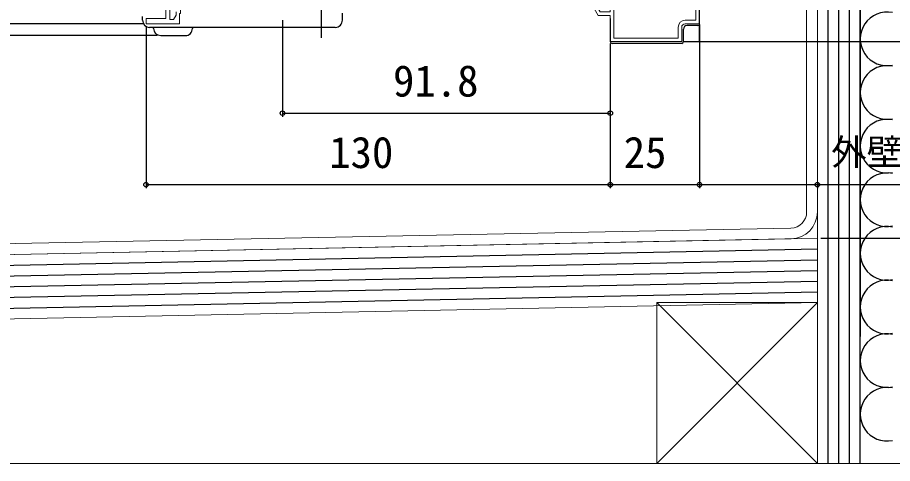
# Model space of a CAD drawing. Units: millimetres, scale not verified. Extents: x -525 to 525, y -783 to 779.
# Drawn here: x -280 to -35, y -167.4 to -42.7 of the extents above; entities that cross this region are included whole.
import ezdxf
from ezdxf.enums import TextEntityAlignment as Align

# ---------------------------------------------------------------- set-up
doc = ezdxf.new("R2010")
doc.units = ezdxf.units.MM
doc.header["$LTSCALE"] = 4
doc.layers.add('0-2_YKK_11', color=7, linetype='Continuous', lineweight=18)
doc.layers.add('0-A_YSS_KE', color=3, linetype='Continuous', lineweight=18)
for name, color, linetype in [('0-4_YKK_12', 2, 'Continuous'), ('0-5_YKK_13', 4, 'Continuous'), ('0-7_YKK_D', 6, 'Continuous'), ('0-9_YSS_K', 3, 'Continuous')]:
    doc.layers.add(name, color=color, linetype=linetype)
doc.styles.add('ＭＳ ゴシック', font='')
doc.styles.get('ＭＳ ゴシック').set_extended_font_data('MS Gothic')

msp = doc.modelspace()

# ---------------------------------------------------------------- linework, layer by layer
at = {"layer": '0-2_YKK_11', "color": 1}
msp.add_line((-93, -44.4), (-89, -44.4), dxfattribs=at)
for points in [[(-89, -44.4), (-89, -3.4), (-114, -3.4), (-114, -11.942), (-113.88, -12.125), (-113.88, -12.675), (-114, -12.858), (-114, -41.1), (-116.787, -41.1), (-119.067, -37.15), (-119.933, -37.65), (-117.364, -42.1), (-114, -42.1), (-114, -49.4), (-94, -49.4), (-94, -45.4)], [(-95, -45.4), (-95, -48.4), (-113, -48.4), (-113, -28.4), (-107.286, -28.4)], [(-100.714, -28.4), (-90, -28.4), (-90, -43.4), (-93, -43.4)]]:
    msp.add_lwpolyline(points, dxfattribs=at)
at = {"layer": '0-2_YKK_11', "color": 211}
for points in [[(-238.5, -32.771), (-238.5, -42.897), (-244, -42.897), (-244, -44.397), (-234.6, -44.397), (-234.6, -41.497), (-234.3, -41.497), (-234.3, -40.397), (-234.9, -40.397)], [(-235.6, -41.097), (-235.6, -41.984), (-236.3, -43.197), (-237.3, -43.197), (-237.3, -32.798), (-231.3, -32.273), (-231.135, -34.165)]]:
    msp.add_lwpolyline(points, dxfattribs=at)
at = {"layer": '0-2_YKK_11', "color": 1}
for radius in [2, 1]:
    msp.add_arc((-93, -45.4), radius, 90.00001, 179.99999, dxfattribs=at)
at = {"layer": '0-4_YKK_12'}
for p, q in [((-89.001, -49.4), (-89.001, 9.603)), ((-88.999, -49.398), (-88.999, 9.603))]:
    msp.add_line(p, q, dxfattribs=at)
at = {"layer": '0-5_YKK_13'}
for p, q in [((-194.999, -36.219), (-194.999, -48.336)), ((-188.999, -43.397), (-188.999, -41.397)), ((-244.999, -43.397), (-244.999, -42.397)), ((-114.002, -42.9), (-114.002, -49.4)), ((-89.002, -44.4), (-89.002, -42.9)), ((-190.999, -45.397), (-242.999, -45.397)), ((-241.899, -45.697), (-241.899, -45.397)), ((-230.999, -45.397), (-230.999, -45.697)), ((-93.502, -49.4), (-93.502, -45.9)), ((-89.502, -44.9), (-92.502, -44.9)), ((-239.899, -47.697), (-232.999, -47.697)), ((-94.002, -49.9), (-113.502, -49.9))]:
    msp.add_line(p, q, dxfattribs=at)
for centre, radius, start, end in [((-242.999, -43.397), 2, 180.00003, 270), ((-190.999, -43.397), 2, 270, 0.00003), ((-239.899, -45.697), 2, 180, 270), ((-232.999, -45.697), 2, 270, 0.00002), ((-92.502, -45.9), 1, 90, 180), ((-89.502, -44.4), 0.5, 270, 0), ((-113.502, -49.4), 0.5, 180, 270), ((-94.002, -49.4), 0.5, 270, 0)]:
    msp.add_arc(centre, radius, start, end, dxfattribs=at)
at = {"layer": '0-7_YKK_D'}
for p, q in [((-205.801, -43.397), (-205.801, -70.4)), ((-244.7, -44.397), (-330.001, -44.397)), ((-244.7, -44.397), (-330.001, -44.397)), ((-244, -45.097), (-244, -90.4)), ((-89.002, -44.65), (-89.002, -90.4)), ((-89.002, -44.65), (-89.002, -90.4)), ((-240.899, -47.697), (-330.001, -47.697)), ((-114.002, -49.9), (-114.002, -90.4)), ((-114, -49.9), (-114, -90.4)), ((-114, -49.9), (-114, -70.4)), ((-93.5, -49.4), (124, -49.4)), ((-93.5, -49.4), (104, -49.4)), ((-205.801, -69.4), (-114, -69.4)), ((-244, -89.4), (-114, -89.4)), ((-114.002, -89.4), (-89.002, -89.4)), ((-56, -88.697), (-56, -90.4)), ((-55, -104.397), (144, -104.397))]:
    msp.add_line(p, q, dxfattribs=at)
msp.add_lwpolyline([(-89.002, -89.4), (-56, -89.4), (7.368, -89.4)], dxfattribs=at)
for centre in [(-205.801, -69.4), (-114, -69.4), (-244, -89.4), (-114.002, -89.4), (-114, -89.4), (-89.002, -89.4), (-89.002, -89.4), (-56, -89.4)]:
    msp.add_circle(centre, 0.637, dxfattribs=at)
at = {"layer": '0-9_YSS_K'}
for p, q in [((-53, -167.401), (-53, 18.603)), ((-50, -167.401), (-50, 18.603)), ((-47, -167.401), (-47, 18.603)), ((-44, -26.397), (-44, -131.91)), ((-44, -167.401), (-44, -26.397)), ((-306, -112.416), (-56, -107.398)), ((-306, -115.417), (-56, -110.399)), ((-306, -118.418), (-56, -113.399)), ((-306, -121.418), (-56, -116.4)), ((-306, -121.418), (-56, -116.4)), ((-306, -124.419), (-56, -119.4)), ((-101, -167.401), (-56, -122.401)), ((-101, -122.401), (-56, -167.401))]:
    msp.add_line(p, q, dxfattribs=at)
for centre in [(-36.495, -48.621), (-36.495, -63.621), (-36.495, -78.621), (-36.495, -93.621), (-36.495, -108.621), (-36.495, -108.621), (-36.495, -123.621), (-36.495, -138.621), (-36.495, -153.621)]:
    msp.add_arc(centre, 7.5, 78.21646, 281.78353, dxfattribs=at)
at = {"layer": '0-A_YSS_KE'}
for p, q in [((-44, -167.401), (-44, 18.603)), ((-59, 14.105), (-59, -97.046)), ((-56, -167.401), (-56, 14.103)), ((-56, 14.103), (-56, -97.046)), ((-63.41, -101.545), (-306, -106.415)), ((-306, -109.416), (-56, -104.397)), ((-306, -109.416), (-63.35, -104.545)), ((-306, -127.419), (-56, -122.401)), ((-306, -167.401), (101, -167.401)), ((-44, -167.401), (-56, -167.401))]:
    msp.add_line(p, q, dxfattribs=at)
msp.add_lwpolyline([(-56, -167.401), (-56, -122.401), (-101, -122.401), (-101, -167.401)], close=True, dxfattribs=at)
for radius, end in [(4.5, 360), (7.5, 0)]:
    msp.add_arc((-63.5, -97.046), radius, 271.15, end, dxfattribs=at)

# ---------------------------------------------------------------- texts
at = {"layer": '0-7_YKK_D', "style": 'ＭＳ ゴシック'}
for s, height, p in [('91.8', 8.798, (-174.833, -67.4)), ('外壁厚分', 7.331, (-52.189, -86.15)), ('130', 8.798, (-192.705, -87.4)), ('25', 8.798, (-110.229, -87.4))]:
    msp.add_text(s, height=height, dxfattribs=at).set_placement(p, align=Align.BOTTOM_LEFT)

doc.saveas('drawing.dxf')
